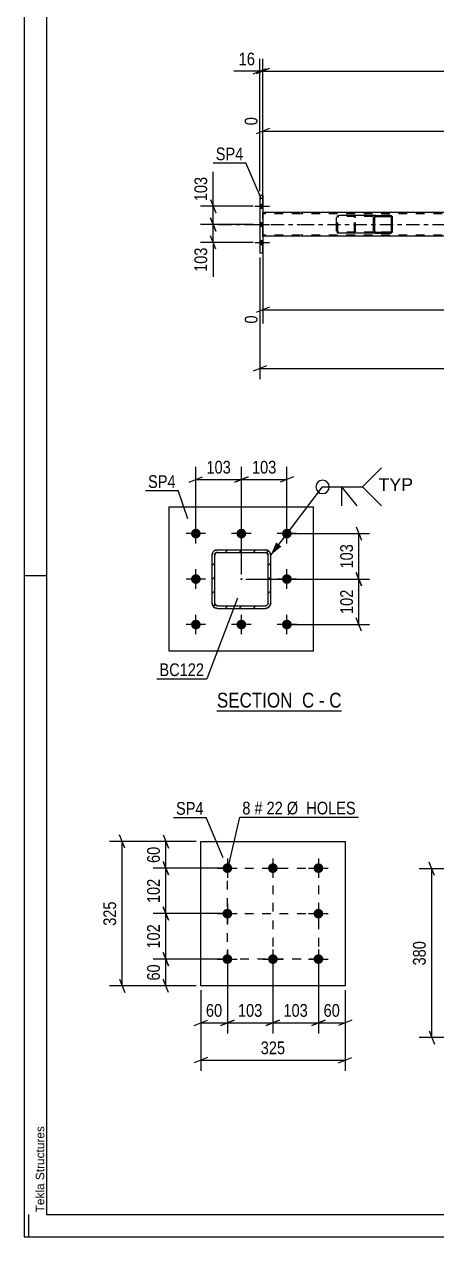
# Model space of a CAD drawing. Header units: millimetres. Extents: x 0 to 841, y 0 to 594.
# Drawn here: x 0 to 92.9, y 0 to 273.3 of the extents above; entities that cross this region are included whole.
import ezdxf

# ---------------------------------------------------------------- set-up
doc = ezdxf.new("R2010")
doc.units = ezdxf.units.MM
doc.linetypes.add('DXK_LINE_DOT2', pattern=[3.9198, 1.9599, -1.9599])
doc.linetypes.add('DXK_LINE_DOT3', pattern=[5.9187, 2.979, -0.9799, 0.9799, -0.9799])
doc.styles.add('Arial', font='ARIAL.TTF', dxfattribs={"height": 0.2})
doc.styles.add('Arial Narrow', font='ARIALN.TTF', dxfattribs={"height": 0.2})

# ---------------------------------------------------------------- blocks, each defined once
blk = doc.blocks.new('Unknown-247343161-1137')
at = {"color": 5, "linetype": 'Continuous'}
for p, q in [((0, 594), (0, 0)), ((5, 589), (5, 5)), ((5, 149), (0, 149)), ((1, 0), (1, 5)), ((5, 5), (836, 5)), ((0, 0), (841, 0))]:
    blk.add_line(p, q, dxfattribs=at)
at = {"color": 174, "linetype": 'Continuous', "style": 'Arial'}
blk.add_text('Tekla Structures', height=1.9102, rotation=90, dxfattribs=at).set_placement((4.5, 5.5))
blk = doc.blocks.new('Unknown-247343161-13 - 47814')
at = {"color": 6, "linetype": 'Continuous'}
blk.add_line((43.38, 118.53), (71.45, 118.53), dxfattribs=at)
at = {"color": 0, "linetype": 'Continuous'}
blk.add_wipeout([(61.49, 119.28), (61.49, 122.78), (43.38, 122.78), (43.38, 119.28)], dxfattribs=at)
at = {"color": 7, "linetype": 'Continuous', "style": 'Arial Narrow'}
blk.add_text('SECTION ', height=3.34, dxfattribs=at).set_placement((43.38, 119.28))
at = {"color": 0, "linetype": 'Continuous'}
blk.add_wipeout([(65.31, 119.28), (65.31, 122.78), (62.54, 122.78), (62.54, 119.28)], dxfattribs=at)
blk.add_wipeout([(67.63, 119.28), (67.63, 122.78), (66.36, 122.78), (66.36, 119.28)], dxfattribs=at)
at = {"color": 7, "linetype": 'Continuous', "style": 'Arial Narrow'}
blk.add_text('C', height=3.34, dxfattribs=at).set_placement((62.54, 119.28))
at = {"color": 0, "linetype": 'Continuous'}
blk.add_wipeout([(71.45, 119.28), (71.45, 122.78), (68.68, 122.78), (68.68, 119.28)], dxfattribs=at)
at = {"color": 7, "linetype": 'Continuous', "style": 'Arial Narrow'}
for s, p in [('-', (66.36, 119.28)), ('C', (68.68, 119.28))]:
    blk.add_text(s, height=3.34, dxfattribs=at).set_placement(p)
blk = doc.blocks.new('Part-247343161-26514 - 4010')
at = {"linetype": 'Continuous'}
h = blk.add_hatch(dxfattribs=at)
h.set_pattern_fill('', scale=0.7, style=0, pattern_type=0)
h.set_pattern_definition([(45, (82.896, 229.9036), (-1.57154, 1.57154), [])])
h.paths.add_polyline_path([(82.93, 229.72), (82.9, 229.9), (82.79, 230.06), (82.62, 230.16), (82.42, 230.2), (79.19, 230.2), (78.99, 230.16), (78.83, 230.06), (78.72, 229.9), (78.68, 229.72), (78.68, 226.68), (78.72, 226.5), (78.83, 226.34), (78.99, 226.24), (79.19, 226.2), (82.42, 226.2), (82.62, 226.24), (82.79, 226.34), (82.9, 226.5), (82.93, 226.68)])
h.paths.add_polyline_path([(82.66, 226.59), (82.6, 226.51), (82.52, 226.46), (82.42, 226.44), (79.19, 226.44), (79.09, 226.46), (79.01, 226.51), (78.95, 226.59), (78.93, 226.68), (78.93, 229.72), (78.95, 229.81), (79.01, 229.89), (79.09, 229.94), (79.19, 229.96), (82.42, 229.96), (82.52, 229.94), (82.6, 229.89), (82.66, 229.81), (82.68, 229.72), (82.68, 226.68)])
at = {"color": 2, "linetype": 'Continuous'}
for p, q in [((70.33, 229.72), (70.37, 229.9)), ((70.33, 226.68), (70.33, 229.72)), ((70.64, 230.16), (70.84, 230.2)), ((79.19, 230.2), (70.84, 230.2)), ((78.72, 229.9), (78.68, 229.72)), ((78.68, 226.68), (78.68, 229.72)), ((78.93, 229.72), (78.95, 229.81)), ((78.93, 226.68), (78.93, 229.72)), ((78.95, 229.81), (79.01, 229.89)), ((79.19, 230.2), (78.99, 230.16)), ((79.01, 229.89), (79.09, 229.94)), ((79.09, 229.94), (79.19, 229.96)), ((79.19, 230.2), (82.42, 230.2)), ((79.19, 229.96), (82.42, 229.96)), ((82.62, 230.16), (82.42, 230.2)), ((82.42, 229.96), (82.52, 229.94)), ((82.52, 229.94), (82.6, 229.89)), ((82.6, 229.89), (82.66, 229.81)), ((82.66, 229.81), (82.68, 229.72)), ((82.68, 226.68), (82.68, 229.72)), ((82.93, 229.72), (82.9, 229.9)), ((82.93, 226.68), (82.93, 229.72)), ((70.37, 226.5), (70.33, 226.68)), ((70.84, 226.2), (70.64, 226.24)), ((79.19, 226.2), (70.84, 226.2)), ((78.68, 226.68), (78.72, 226.5)), ((78.95, 226.59), (78.93, 226.68)), ((79.01, 226.51), (78.95, 226.59)), ((78.99, 226.24), (79.19, 226.2)), ((79.09, 226.46), (79.01, 226.51)), ((79.19, 226.44), (79.09, 226.46)), ((79.19, 226.44), (82.42, 226.44)), ((79.19, 226.2), (82.42, 226.2)), ((82.52, 226.46), (82.42, 226.44)), ((82.42, 226.2), (82.62, 226.24)), ((82.6, 226.51), (82.52, 226.46)), ((82.66, 226.59), (82.6, 226.51)), ((82.68, 226.68), (82.66, 226.59)), ((82.9, 226.5), (82.93, 226.68))]:
    blk.add_line(p, q, dxfattribs=at)
at = {"color": 7, "linetype": 'DXK_LINE_DOT2'}
for p, q in [((70.6, 229.81), (70.58, 229.72)), ((70.58, 226.68), (70.58, 229.72)), ((70.66, 229.89), (70.6, 229.81)), ((70.74, 229.94), (70.66, 229.89)), ((70.84, 229.96), (70.74, 229.94)), ((82.42, 229.96), (70.84, 229.96)), ((74.07, 230.2), (74.27, 230.16)), ((74.17, 229.94), (74.07, 229.96)), ((74.26, 229.89), (74.17, 229.94)), ((74.31, 229.81), (74.26, 229.89)), ((74.33, 229.72), (74.31, 229.81)), ((74.33, 226.68), (74.33, 229.72)), ((74.55, 229.9), (74.59, 229.72)), ((74.59, 226.68), (74.59, 229.72)), ((82.42, 230.2), (79.19, 230.2)), ((70.58, 226.68), (70.6, 226.59)), ((70.6, 226.59), (70.66, 226.51)), ((70.66, 226.51), (70.74, 226.46)), ((70.74, 226.46), (70.84, 226.44)), ((82.42, 226.44), (70.84, 226.44)), ((74.07, 226.44), (74.17, 226.46)), ((74.27, 226.24), (74.07, 226.2)), ((74.17, 226.46), (74.26, 226.51)), ((74.26, 226.51), (74.31, 226.59)), ((74.31, 226.59), (74.33, 226.68)), ((74.59, 226.68), (74.55, 226.5)), ((82.42, 226.2), (79.19, 226.2))]:
    blk.add_line(p, q, dxfattribs=at)
at = {"color": 2, "linetype": 'Continuous'}
for centre, start, end in [((70.82, 229.7), 110.7583, 155.68), ((79.17, 229.7), 110.7583, 155.68), ((82.44, 229.7), 24.32, 69.2417), ((70.82, 226.7), 204.32, 249.2417), ((79.17, 226.7), 204.32, 249.2417), ((82.44, 226.7), 290.7583, 335.68)]:
    blk.add_arc(centre, 0.496, start, end, dxfattribs=at)
at = {"color": 7, "linetype": 'DXK_LINE_DOT2'}
for centre, start, end in [((74.09, 229.7), 24.32, 69.2417), ((74.09, 226.7), 290.7583, 335.68)]:
    blk.add_arc(centre, 0.496, start, end, dxfattribs=at)
blk = doc.blocks.new('Part-247343161-26533 - 4010')
at = {"color": 2, "linetype": 'Continuous'}
for p, q in [((53.71, 234.7), (53.07, 234.7)), ((53.07, 234.7), (53.07, 221.7)), ((53.71, 234.7), (53.71, 221.7)), ((53.71, 221.7), (53.07, 221.7))]:
    blk.add_line(p, q, dxfattribs=at)
at = {"color": 7, "linetype": 'DXK_LINE_DOT2'}
for p, q in [((53.07, 234.7), (53.07, 221.7)), ((53.71, 221.7), (53.71, 230.7))]:
    blk.add_line(p, q, dxfattribs=at)
blk = doc.blocks.new('Bolt-247343161-26639 - 4010')
at = {"linetype": 'Continuous'}
for points in [[(53.71, 231.86), (53.71, 232.74), (53.07, 232.74), (53.07, 231.86)], [(53.71, 231.86), (53.71, 232.74), (53.07, 232.74), (53.07, 231.86)], [(53.71, 231.86), (53.71, 232.74), (53.07, 232.74), (53.07, 231.86)], [(53.71, 227.76), (53.71, 228.64), (53.07, 228.64), (53.07, 227.76)], [(53.71, 227.76), (53.71, 228.64), (53.07, 228.64), (53.07, 227.76)], [(53.71, 223.66), (53.71, 224.54), (53.07, 224.54), (53.07, 223.66)], [(53.71, 223.66), (53.71, 224.54), (53.07, 224.54), (53.07, 223.66)], [(53.71, 223.66), (53.71, 224.54), (53.07, 224.54), (53.07, 223.66)]]:
    blk.add_hatch(color=1, dxfattribs=at).paths.add_polyline_path(points)
at = {"color": 1, "linetype": 'Continuous'}
for p, q in [((53.07, 232.74), (53.71, 232.74)), ((53.07, 232.74), (53.71, 232.74)), ((53.07, 232.74), (53.71, 232.74)), ((51.91, 232.3), (55.23, 232.3)), ((51.91, 232.3), (55.23, 232.3)), ((51.91, 232.3), (55.23, 232.3)), ((53.07, 231.86), (53.71, 231.86)), ((53.07, 231.86), (53.71, 231.86)), ((53.07, 231.86), (53.71, 231.86)), ((51.91, 228.2), (55.23, 228.2)), ((51.91, 228.2), (55.23, 228.2)), ((53.07, 228.64), (53.71, 228.64)), ((53.07, 228.64), (53.71, 228.64)), ((53.07, 227.76), (53.71, 227.76)), ((53.07, 227.76), (53.71, 227.76)), ((53.07, 224.54), (53.71, 224.54)), ((53.07, 224.54), (53.71, 224.54)), ((53.07, 224.54), (53.71, 224.54)), ((51.91, 224.1), (55.23, 224.1)), ((51.91, 224.1), (55.23, 224.1)), ((51.91, 224.1), (55.23, 224.1)), ((53.07, 223.66), (53.71, 223.66)), ((53.07, 223.66), (53.71, 223.66)), ((53.07, 223.66), (53.71, 223.66))]:
    blk.add_line(p, q, dxfattribs=at)
blk = doc.blocks.new('Part-247343161-26634 - 4010')
at = {"color": 2, "linetype": 'Continuous'}
for p, q in [((62.23, 230.84), (53.71, 230.84)), ((153.57, 230.84), (62.33, 230.84)), ((62.23, 225.56), (53.71, 225.56)), ((579.25, 225.56), (62.33, 225.56))]:
    blk.add_line(p, q, dxfattribs=at)
at = {"color": 7, "linetype": 'DXK_LINE_DOT2'}
for p, q in [((53.71, 225.56), (53.71, 230.84)), ((62.23, 230.6), (53.71, 230.6)), ((721.25, 230.6), (62.33, 230.6)), ((62.23, 225.8), (53.71, 225.8)), ((721.25, 225.8), (62.33, 225.8))]:
    blk.add_line(p, q, dxfattribs=at)
at = {"color": 7, "linetype": 'DXK_LINE_DOT3'}
for p, q in [((43.71, 228.2), (62.23, 228.2)), ((62.33, 228.2), (721.25, 228.2))]:
    blk.add_line(p, q, dxfattribs=at)
blk = doc.blocks.new('Bolt-247343161-47940 - 47814')
at = {"linetype": 'Continuous'}
for points in [[(38.64, 157.4, -1), (38.64, 159.6, -1)], [(48.89, 157.4, -1), (48.89, 159.6, -1)], [(59.14, 157.4, -1), (59.14, 159.6, -1)], [(38.64, 147.15, -1), (38.64, 149.35, -1)], [(59.14, 147.15, -1), (59.14, 149.35, -1)], [(38.64, 136.9, -1), (38.64, 139.1, -1)], [(48.89, 136.9, -1), (48.89, 139.1, -1)], [(59.14, 136.9, -1), (59.14, 139.1, -1)]]:
    blk.add_hatch(color=1, dxfattribs=at).paths.add_polyline_path(points)
at = {"color": 1, "linetype": 'Continuous'}
for p, q in [((38.64, 156.3), (38.64, 160.7)), ((48.89, 156.3), (48.89, 160.7)), ((59.14, 156.3), (59.14, 160.7)), ((40.84, 158.5), (36.44, 158.5)), ((51.09, 158.5), (46.69, 158.5)), ((61.34, 158.5), (56.94, 158.5)), ((38.64, 146.05), (38.64, 150.45)), ((59.14, 146.05), (59.14, 150.45)), ((40.84, 148.25), (36.44, 148.25)), ((61.34, 148.25), (56.94, 148.25)), ((38.64, 135.8), (38.64, 140.2)), ((48.89, 135.8), (48.89, 140.2)), ((59.14, 135.8), (59.14, 140.2)), ((40.84, 138), (36.44, 138)), ((51.09, 138), (46.69, 138)), ((61.34, 138), (56.94, 138))]:
    blk.add_line(p, q, dxfattribs=at)
blk = doc.blocks.new('Part-247343161-47834 - 47814')
at = {"color": 2, "linetype": 'Continuous'}
for p, q in [((32.64, 132), (32.64, 164.5)), ((32.64, 164.5), (65.14, 164.5)), ((65.14, 132), (65.14, 164.5)), ((65.14, 132), (32.64, 132))]:
    blk.add_line(p, q, dxfattribs=at)
blk = doc.blocks.new('Part-247343161-47935 - 47814')
at = {"linetype": 'Continuous'}
h = blk.add_hatch(dxfattribs=at)
h.set_pattern_fill('', scale=0.7, style=0, pattern_type=0)
h.set_pattern_definition([(45, (54.7529, 141.7426), (-1.57154, 1.57154), [])])
h.paths.add_polyline_path([(54.29, 141.65), (54.75, 141.74), (55.14, 142), (55.4, 142.39), (55.49, 142.85), (55.49, 153.65), (55.4, 154.11), (55.14, 154.5), (54.75, 154.76), (54.29, 154.85), (43.49, 154.85), (43.03, 154.76), (42.65, 154.5), (42.38, 154.11), (42.29, 153.65), (42.29, 142.85), (42.38, 142.39), (42.65, 142), (43.03, 141.74), (43.49, 141.65)])
h.paths.add_polyline_path([(43.49, 142.25), (43.26, 142.3), (43.07, 142.43), (42.94, 142.62), (42.89, 142.85), (42.89, 153.65), (42.94, 153.88), (43.07, 154.08), (43.26, 154.21), (43.49, 154.25), (54.29, 154.25), (54.52, 154.21), (54.72, 154.08), (54.85, 153.88), (54.89, 153.65), (54.89, 142.85), (54.85, 142.62), (54.72, 142.43), (54.52, 142.3), (54.29, 142.25)])
blk.add_hatch(color=30, dxfattribs=at).paths.add_polyline_path([(48.89, 148.15, -1), (48.89, 148.35, -1)])
at = {"color": 7, "linetype": 'DXK_LINE_DOT2'}
for p, q in [((42.29, 153.65), (42.38, 154.11)), ((42.29, 142.85), (42.29, 153.65)), ((42.94, 153.88), (42.89, 153.65)), ((42.89, 142.85), (42.89, 153.65)), ((43.07, 154.08), (42.94, 153.88)), ((43.03, 154.76), (43.49, 154.85)), ((43.26, 154.21), (43.07, 154.08)), ((43.49, 154.25), (43.26, 154.21)), ((43.49, 154.85), (54.29, 154.85)), ((43.49, 154.25), (54.29, 154.25)), ((54.29, 154.85), (54.75, 154.76)), ((54.52, 154.21), (54.29, 154.25)), ((54.72, 154.08), (54.52, 154.21)), ((54.85, 153.88), (54.72, 154.08)), ((54.89, 153.65), (54.85, 153.88)), ((54.89, 142.85), (54.89, 153.65)), ((55.4, 154.11), (55.49, 153.65)), ((55.49, 142.85), (55.49, 153.65)), ((42.38, 142.39), (42.29, 142.85)), ((42.89, 142.85), (42.94, 142.62)), ((42.94, 142.62), (43.07, 142.43)), ((43.07, 142.43), (43.26, 142.3)), ((43.26, 142.3), (43.49, 142.25)), ((43.49, 142.25), (54.29, 142.25)), ((54.29, 142.25), (54.52, 142.3)), ((54.52, 142.3), (54.72, 142.43)), ((54.72, 142.43), (54.85, 142.62)), ((54.85, 142.62), (54.89, 142.85)), ((55.49, 142.85), (55.4, 142.39)), ((43.49, 141.65), (43.03, 141.74)), ((43.49, 141.65), (54.29, 141.65)), ((54.75, 141.74), (54.29, 141.65))]:
    blk.add_line(p, q, dxfattribs=at)
at = {"color": 2, "linetype": 'Continuous'}
for p, q in [((42.38, 154.11), (42.29, 153.65)), ((42.29, 142.85), (42.29, 153.65)), ((42.89, 153.65), (42.94, 153.88)), ((42.89, 142.85), (42.89, 153.65)), ((42.94, 153.88), (43.07, 154.08)), ((43.49, 154.85), (43.03, 154.76)), ((43.07, 154.08), (43.26, 154.21)), ((43.26, 154.21), (43.49, 154.25)), ((43.49, 154.85), (54.29, 154.85)), ((43.49, 154.25), (54.29, 154.25)), ((54.75, 154.76), (54.29, 154.85)), ((54.29, 154.25), (54.52, 154.21)), ((54.52, 154.21), (54.72, 154.08)), ((54.72, 154.08), (54.85, 153.88)), ((54.85, 153.88), (54.89, 153.65)), ((54.89, 142.85), (54.89, 153.65)), ((55.49, 153.65), (55.4, 154.11)), ((55.49, 142.85), (55.49, 153.65)), ((42.29, 142.85), (42.38, 142.39)), ((42.94, 142.62), (42.89, 142.85)), ((43.07, 142.43), (42.94, 142.62)), ((43.26, 142.3), (43.07, 142.43)), ((43.49, 142.25), (43.26, 142.3)), ((43.49, 142.25), (54.29, 142.25)), ((54.52, 142.3), (54.29, 142.25)), ((54.72, 142.43), (54.52, 142.3)), ((54.85, 142.62), (54.72, 142.43)), ((54.89, 142.85), (54.85, 142.62)), ((55.4, 142.39), (55.49, 142.85)), ((43.03, 141.74), (43.49, 141.65)), ((43.49, 141.65), (54.29, 141.65)), ((54.29, 141.65), (54.75, 141.74))]:
    blk.add_line(p, q, dxfattribs=at)
at = {"color": 7, "linetype": 'DXK_LINE_DOT3'}
blk.add_line((48.89, 148.25), (48.89, 148.25), dxfattribs=at)
at = {"color": 30, "linetype": 'DXK_LINE_DOT3'}
blk.add_line((48.89, 148.25), (48.89, 148.25), dxfattribs=at)
at = {"color": 30, "linetype": 'Continuous'}
blk.add_circle((48.89, 148.25), 0.1, dxfattribs=at)
at = {"color": 7, "linetype": 'DXK_LINE_DOT2'}
for centre, start, end in [((43.49, 153.65), 112.5, 157.5), ((54.29, 153.65), 22.5, 67.5), ((43.49, 142.85), 202.5, 247.5), ((54.29, 142.85), 292.5, 337.5)]:
    blk.add_arc(centre, 1.2, start, end, dxfattribs=at)
at = {"color": 2, "linetype": 'Continuous'}
for centre, start, end in [((43.49, 153.65), 112.5, 157.5), ((54.29, 153.65), 22.5, 67.5), ((43.49, 142.85), 202.5, 247.5), ((54.29, 142.85), 292.5, 337.5)]:
    blk.add_arc(centre, 1.2, start, end, dxfattribs=at)
blk = doc.blocks.new('Part-247343161-45599 - 45598')
at = {"color": 2, "linetype": 'Continuous'}
for p, q in [((39.74, 56.58), (39.74, 89.08)), ((39.74, 89.08), (72.24, 89.08)), ((72.24, 89.08), (72.24, 56.58)), ((72.24, 56.58), (39.74, 56.58))]:
    blk.add_line(p, q, dxfattribs=at)
blk = doc.blocks.new('Bolt-247343161-45600 - 45598')
at = {"linetype": 'Continuous'}
for points in [[(45.74, 84.18, -1), (45.74, 81.98, -1)], [(55.99, 84.18, -1), (55.99, 81.98, -1)], [(66.24, 84.18, -1), (66.24, 81.98, -1)], [(45.74, 73.93, -1), (45.74, 71.73, -1)], [(66.24, 73.93, -1), (66.24, 71.73, -1)], [(45.74, 63.68, -1), (45.74, 61.48, -1)], [(55.99, 63.68, -1), (55.99, 61.48, -1)], [(66.24, 63.68, -1), (66.24, 61.48, -1)]]:
    blk.add_hatch(color=1, dxfattribs=at).paths.add_polyline_path(points)
at = {"color": 1, "linetype": 'Continuous'}
for p, q in [((45.74, 85.28), (45.74, 80.88)), ((55.99, 85.28), (55.99, 80.88)), ((66.24, 85.28), (66.24, 80.88)), ((43.54, 83.08), (47.94, 83.08)), ((53.79, 83.08), (58.19, 83.08)), ((64.04, 83.08), (68.44, 83.08)), ((45.74, 75.03), (45.74, 70.63)), ((66.24, 75.03), (66.24, 70.63)), ((43.54, 72.83), (47.94, 72.83)), ((64.04, 72.83), (68.44, 72.83)), ((45.74, 64.78), (45.74, 60.38)), ((55.99, 64.78), (55.99, 60.38)), ((66.24, 64.78), (66.24, 60.38)), ((43.54, 62.58), (47.94, 62.58)), ((53.79, 62.58), (58.19, 62.58)), ((64.04, 62.58), (68.44, 62.58))]:
    blk.add_line(p, q, dxfattribs=at)
blk = doc.blocks.new('Rectangle-247343161-50087 - 45598')
at = {"color": 1, "linetype": 'DXK_LINE_DOT2'}
blk.add_lwpolyline([(45.74, 83.08), (66.24, 83.08), (66.24, 62.58), (45.74, 62.58), (45.74, 83.08)], close=True, dxfattribs=at)
blk = doc.blocks.new('Line-247343161-50126 - 45598')
at = {"color": 1, "linetype": 'DXK_LINE_DOT2'}
blk.add_line((45.74, 72.83), (66.24, 72.83), dxfattribs=at)
blk = doc.blocks.new('Line-247343161-50133 - 45598')
at = {"color": 1, "linetype": 'DXK_LINE_DOT2'}
blk.add_line((55.99, 83.08), (55.99, 62.58), dxfattribs=at)
blk = doc.blocks.new('StraightDimension-247343161-46944 - 4010')
at = {"color": 7, "linetype": 'Continuous'}
for p, q in [((41.93, 233.8), (43.13, 230.8)), ((51.53, 232.3), (39.68, 232.3)), ((43.13, 226.7), (41.93, 229.7)), ((42.53, 228.2), (42.53, 232.3)), ((51.53, 228.2), (39.68, 228.2))]:
    blk.add_line(p, q, dxfattribs=at)
at = {"color": 0}
blk.add_wipeout([(41.78, 239.51), (37.58, 239.51), (37.58, 232.82), (41.78, 232.82)], dxfattribs=at)
at = {"color": 7, "linetype": 'Continuous'}
blk.add_line((42.53, 232.3), (42.53, 240.03), dxfattribs=at)
blk.add_line((42.53, 232.3), (42.53, 240.03), dxfattribs=at)
at = {"color": 3, "style": 'Arial Narrow'}
blk.add_text('103', height=2.863, rotation=90.0002, dxfattribs=at).set_placement((41.18, 233.42))
blk = doc.blocks.new('StraightDimension-247343161-46945 - 4010')
at = {"color": 7, "linetype": 'Continuous'}
for p, q in [((41.93, 229.7), (43.13, 226.7)), ((51.53, 228.2), (39.68, 228.2)), ((42.53, 224.1), (42.53, 228.2)), ((43.13, 222.6), (41.93, 225.6)), ((51.53, 224.1), (39.68, 224.1))]:
    blk.add_line(p, q, dxfattribs=at)
at = {"color": 0}
blk.add_wipeout([(41.78, 223.57), (37.58, 223.57), (37.58, 216.89), (41.78, 216.89)], dxfattribs=at)
at = {"color": 7, "linetype": 'Continuous'}
blk.add_line((42.53, 224.1), (42.53, 216.37), dxfattribs=at)
blk.add_line((42.53, 224.1), (42.53, 216.37), dxfattribs=at)
at = {"color": 3, "style": 'Arial Narrow'}
blk.add_text('103', height=2.863, rotation=90.0002, dxfattribs=at).set_placement((41.18, 217.49))
blk = doc.blocks.new('StraightDimension-247343161-47046 - 4010')
at = {"color": 7, "linetype": 'Continuous'}
for p, q in [((154.37, 240.24), (154.37, 257.85)), ((53.71, 231.84), (53.71, 252.37)), ((55.21, 249.84), (52.21, 248.64)), ((53.71, 249.24), (154.37, 249.24)), ((152.87, 248.64), (155.87, 249.84))]:
    blk.add_line(p, q, dxfattribs=at)
at = {"color": 0, "linetype": 'Continuous'}
for points in [[(153.77, 258.45), (149.57, 258.45), (149.57, 249.94), (153.77, 249.94)], [(53.11, 252.97), (48.91, 252.97), (48.91, 249.94), (53.11, 249.94)]]:
    blk.add_wipeout(points, dxfattribs=at)
at = {"color": 0}
blk.add_wipeout([(108.3, 249.99), (108.3, 254.19), (99.78, 254.19), (99.78, 249.99)], dxfattribs=at)
at = {"color": 3, "linetype": 'Continuous', "style": 'Arial Narrow'}
for s, height, p in [('3786', 2.863, (153.17, 250.54)), ('0', 2.86, (52.51, 250.54))]:
    blk.add_text(s, height=height, rotation=90.0002, dxfattribs=at).set_placement(p)
at = {"color": 3, "style": 'Arial Narrow'}
blk.add_text('3786', height=2.863, dxfattribs=at).set_placement((100.38, 250.59))
blk = doc.blocks.new('StraightDimension-247343161-47069 - 4010')
at = {"color": 7, "linetype": 'Continuous'}
for p, q in [((53.71, 224.56), (53.71, 205.84)), ((154.37, 216.16), (154.37, 200.36)), ((55.21, 209.57), (52.21, 208.37)), ((53.71, 208.97), (154.37, 208.97)), ((152.87, 208.37), (155.87, 209.57))]:
    blk.add_line(p, q, dxfattribs=at)
at = {"color": 0}
blk.add_wipeout([(108.3, 209.72), (108.3, 213.92), (99.78, 213.92), (99.78, 209.72)], dxfattribs=at)
at = {"color": 0, "linetype": 'Continuous'}
for points in [[(53.11, 208.27), (48.91, 208.27), (48.91, 205.24), (53.11, 205.24)], [(153.77, 208.27), (149.57, 208.27), (149.57, 199.76), (153.77, 199.76)]]:
    blk.add_wipeout(points, dxfattribs=at)
at = {"color": 3, "style": 'Arial Narrow'}
blk.add_text('3786', height=2.863, dxfattribs=at).set_placement((100.38, 210.32))
at = {"color": 3, "linetype": 'Continuous', "style": 'Arial Narrow'}
for s, height, p in [('0', 2.86, (52.51, 205.84)), ('3786', 2.863, (153.17, 200.36))]:
    blk.add_text(s, height=height, rotation=90.0002, dxfattribs=at).set_placement(p)
blk = doc.blocks.new('StraightDimension-247343161-47090 - 4010')
at = {"color": 7, "linetype": 'Continuous'}
for p, q in [((53.71, 235.7), (53.71, 265.55)), ((55.21, 263.3), (52.21, 262.1)), ((53.71, 262.7), (729.87, 262.7))]:
    blk.add_line(p, q, dxfattribs=at)
blk = doc.blocks.new('StraightDimension-247343161-47091 - 4010')
at = {"color": 7, "linetype": 'Continuous'}
for p, q in [((53.07, 235.7), (53.07, 265.55)), ((53.71, 235.7), (53.71, 265.55)), ((51.57, 262.1), (54.57, 263.3)), ((55.21, 263.3), (52.21, 262.1)), ((53.07, 262.7), (53.71, 262.7))]:
    blk.add_line(p, q, dxfattribs=at)
at = {"color": 0}
blk.add_wipeout([(52.54, 263.45), (52.54, 267.65), (47.69, 267.65), (47.69, 263.45)], dxfattribs=at)
at = {"color": 7, "linetype": 'Continuous'}
blk.add_line((53.07, 262.7), (47.16, 262.7), dxfattribs=at)
blk.add_line((53.07, 262.7), (47.16, 262.7), dxfattribs=at)
at = {"color": 3, "style": 'Arial Narrow'}
blk.add_text('16', height=2.863, dxfattribs=at).set_placement((48.29, 264.05))
blk = doc.blocks.new('StraightDimension-247343161-47120 - 4010')
at = {"color": 7, "linetype": 'Continuous'}
for p, q in [((53.07, 220.7), (53.07, 193.3)), ((54.57, 196.3), (51.57, 195.1)), ((53.07, 195.7), (730.51, 195.7))]:
    blk.add_line(p, q, dxfattribs=at)
blk = doc.blocks.new('StraightDimension-247343161-49233 - 47814')
at = {"color": 7, "linetype": 'Continuous'}
for p, q in [((48.89, 149.25), (48.89, 173.53)), ((59.14, 159.5), (59.14, 173.53)), ((47.39, 170.08), (50.39, 171.28)), ((48.89, 170.68), (59.14, 170.68)), ((60.64, 171.28), (57.64, 170.08))]:
    blk.add_line(p, q, dxfattribs=at)
at = {"color": 0}
blk.add_wipeout([(57.36, 171.43), (57.36, 175.63), (50.68, 175.63), (50.68, 171.43)], dxfattribs=at)
at = {"color": 3, "style": 'Arial Narrow'}
blk.add_text('103', height=2.863, dxfattribs=at).set_placement((51.28, 172.03))
blk = doc.blocks.new('StraightDimension-247343161-49185 - 47814')
at = {"color": 7, "linetype": 'Continuous'}
for p, q in [((74.77, 160), (75.97, 157)), ((60.14, 158.5), (77.77, 158.5)), ((75.37, 148.25), (75.37, 158.5)), ((49.89, 148.25), (77.77, 148.25)), ((75.97, 146.75), (74.77, 149.75))]:
    blk.add_line(p, q, dxfattribs=at)
at = {"color": 0}
blk.add_wipeout([(74.62, 156.72), (70.42, 156.72), (70.42, 150.03), (74.62, 150.03)], dxfattribs=at)
at = {"color": 3, "style": 'Arial Narrow'}
blk.add_text('103', height=2.863, rotation=90.0002, dxfattribs=at).set_placement((74.02, 150.63))
blk = doc.blocks.new('StraightDimension-247343161-49186 - 47814')
at = {"color": 7, "linetype": 'Continuous'}
for p, q in [((49.89, 148.25), (77.77, 148.25)), ((74.77, 149.75), (75.97, 146.75)), ((75.37, 138), (75.37, 148.25)), ((75.97, 136.5), (74.77, 139.5)), ((60.14, 138), (77.77, 138))]:
    blk.add_line(p, q, dxfattribs=at)
at = {"color": 0}
blk.add_wipeout([(74.62, 146.47), (70.42, 146.47), (70.42, 139.78), (74.62, 139.78)], dxfattribs=at)
at = {"color": 3, "style": 'Arial Narrow'}
blk.add_text('102', height=2.863, rotation=90.0002, dxfattribs=at).set_placement((74.02, 140.38))
blk = doc.blocks.new('StraightDimension-247343161-49234 - 47814')
at = {"color": 7, "linetype": 'Continuous'}
for p, q in [((38.64, 159.5), (38.64, 173.53)), ((48.89, 149.25), (48.89, 173.53)), ((37.14, 170.08), (40.14, 171.28)), ((38.64, 170.68), (48.89, 170.68)), ((50.39, 171.28), (47.39, 170.08))]:
    blk.add_line(p, q, dxfattribs=at)
at = {"color": 0}
blk.add_wipeout([(47.11, 171.43), (47.11, 175.63), (40.43, 175.63), (40.43, 171.43)], dxfattribs=at)
at = {"color": 3, "style": 'Arial Narrow'}
blk.add_text('103', height=2.863, dxfattribs=at).set_placement((41.03, 172.03))
blk = doc.blocks.new('StraightDimension-247343161-45921 - 45654')
at = {"color": 7, "linetype": 'Continuous'}
for p, q in [((106.63, 82.9), (88.9, 82.9)), ((92.35, 81.4), (91.15, 84.4)), ((91.75, 44.9), (91.75, 82.9)), ((106.63, 44.9), (88.9, 44.9)), ((91.15, 46.4), (92.35, 43.4))]:
    blk.add_line(p, q, dxfattribs=at)
at = {"color": 0}
blk.add_wipeout([(91, 67.24), (86.8, 67.24), (86.8, 60.55), (91, 60.55)], dxfattribs=at)
at = {"color": 3, "style": 'Arial Narrow'}
blk.add_text('380', height=2.863, rotation=90.0002, dxfattribs=at).set_placement((90.4, 61.15))
blk = doc.blocks.new('StraightDimension-247343161-45822 - 45598')
at = {"color": 7, "linetype": 'Continuous'}
for p, q in [((44.74, 83.08), (29.03, 83.08)), ((31.28, 84.58), (32.48, 81.58)), ((31.88, 72.83), (31.88, 83.08)), ((32.48, 71.33), (31.28, 74.33)), ((44.74, 72.83), (29.03, 72.83))]:
    blk.add_line(p, q, dxfattribs=at)
at = {"color": 0}
blk.add_wipeout([(31.13, 81.3), (26.93, 81.3), (26.93, 74.61), (31.13, 74.61)], dxfattribs=at)
at = {"color": 3, "style": 'Arial Narrow'}
blk.add_text('102', height=2.863, rotation=90.0002, dxfattribs=at).set_placement((30.53, 75.21))
blk = doc.blocks.new('StraightDimension-247343161-45821 - 45598')
at = {"color": 7, "linetype": 'Continuous'}
for p, q in [((31.28, 90.58), (32.48, 87.58)), ((38.74, 89.08), (29.03, 89.08)), ((31.88, 83.08), (31.88, 89.08)), ((44.74, 83.08), (29.03, 83.08)), ((32.48, 81.58), (31.28, 84.58))]:
    blk.add_line(p, q, dxfattribs=at)
at = {"color": 0}
blk.add_wipeout([(31.13, 88.51), (26.93, 88.51), (26.93, 83.65), (31.13, 83.65)], dxfattribs=at)
at = {"color": 3, "style": 'Arial Narrow'}
blk.add_text('60', height=2.863, rotation=90.0002, dxfattribs=at).set_placement((30.53, 84.25))
blk = doc.blocks.new('StraightDimension-247343161-45823 - 45598')
at = {"color": 7, "linetype": 'Continuous'}
for p, q in [((31.28, 74.33), (32.48, 71.33)), ((44.74, 72.83), (29.03, 72.83)), ((31.88, 62.58), (31.88, 72.83)), ((32.48, 61.08), (31.28, 64.08)), ((44.74, 62.58), (29.03, 62.58))]:
    blk.add_line(p, q, dxfattribs=at)
at = {"color": 0}
blk.add_wipeout([(31.13, 71.05), (26.93, 71.05), (26.93, 64.36), (31.13, 64.36)], dxfattribs=at)
at = {"color": 3, "style": 'Arial Narrow'}
blk.add_text('102', height=2.863, rotation=90.0002, dxfattribs=at).set_placement((30.53, 64.96))
blk = doc.blocks.new('StraightDimension-247343161-45824 - 45598')
at = {"color": 7, "linetype": 'Continuous'}
for p, q in [((31.28, 64.08), (32.48, 61.08)), ((44.74, 62.58), (29.03, 62.58)), ((31.88, 56.58), (31.88, 62.58)), ((32.48, 55.08), (31.28, 58.08)), ((38.74, 56.58), (29.03, 56.58))]:
    blk.add_line(p, q, dxfattribs=at)
at = {"color": 0}
blk.add_wipeout([(31.13, 62.01), (26.93, 62.01), (26.93, 57.15), (31.13, 57.15)], dxfattribs=at)
at = {"color": 3, "style": 'Arial Narrow'}
blk.add_text('60', height=2.863, rotation=90.0002, dxfattribs=at).set_placement((30.53, 57.75))
blk = doc.blocks.new('StraightDimension-247343161-45837 - 45598')
at = {"color": 7, "linetype": 'Continuous'}
for p, q in [((22.62, 87.58), (21.42, 90.58)), ((38.74, 89.08), (19.17, 89.08)), ((22.02, 56.58), (22.02, 89.08)), ((21.42, 58.08), (22.62, 55.08)), ((38.74, 56.58), (19.17, 56.58))]:
    blk.add_line(p, q, dxfattribs=at)
at = {"color": 0}
blk.add_wipeout([(21.27, 76.17), (17.07, 76.17), (17.07, 69.49), (21.27, 69.49)], dxfattribs=at)
at = {"color": 3, "style": 'Arial Narrow'}
blk.add_text('325', height=2.863, rotation=90.0002, dxfattribs=at).set_placement((20.67, 70.09))
blk = doc.blocks.new('StraightDimension-247343161-45841 - 45598')
at = {"color": 7, "linetype": 'Continuous'}
for p, q in [((66.24, 61.58), (66.24, 45.84)), ((72.24, 55.58), (72.24, 45.84)), ((64.74, 47.64), (67.74, 48.84)), ((66.24, 48.24), (72.24, 48.24)), ((73.74, 48.84), (70.74, 47.64))]:
    blk.add_line(p, q, dxfattribs=at)
at = {"color": 0}
blk.add_wipeout([(71.67, 48.99), (71.67, 53.19), (66.81, 53.19), (66.81, 48.99)], dxfattribs=at)
at = {"color": 3, "style": 'Arial Narrow'}
blk.add_text('60', height=2.863, dxfattribs=at).set_placement((67.41, 49.59))
blk = doc.blocks.new('StraightDimension-247343161-45842 - 45598')
at = {"color": 7, "linetype": 'Continuous'}
for p, q in [((55.99, 61.58), (55.99, 45.84)), ((66.24, 61.58), (66.24, 45.84)), ((54.49, 47.64), (57.49, 48.84)), ((55.99, 48.24), (66.24, 48.24)), ((67.74, 48.84), (64.74, 47.64))]:
    blk.add_line(p, q, dxfattribs=at)
at = {"color": 0}
blk.add_wipeout([(64.45, 48.99), (64.45, 53.19), (57.77, 53.19), (57.77, 48.99)], dxfattribs=at)
at = {"color": 3, "style": 'Arial Narrow'}
blk.add_text('103', height=2.863, dxfattribs=at).set_placement((58.37, 49.59))
blk = doc.blocks.new('StraightDimension-247343161-45843 - 45598')
at = {"color": 7, "linetype": 'Continuous'}
for p, q in [((45.74, 61.58), (45.74, 45.84)), ((55.99, 61.58), (55.99, 45.84)), ((44.24, 47.64), (47.24, 48.84)), ((45.74, 48.24), (55.99, 48.24)), ((57.49, 48.84), (54.49, 47.64))]:
    blk.add_line(p, q, dxfattribs=at)
at = {"color": 0}
blk.add_wipeout([(54.2, 48.99), (54.2, 53.19), (47.52, 53.19), (47.52, 48.99)], dxfattribs=at)
at = {"color": 3, "style": 'Arial Narrow'}
blk.add_text('103', height=2.863, dxfattribs=at).set_placement((48.12, 49.59))
blk = doc.blocks.new('StraightDimension-247343161-45844 - 45598')
at = {"color": 7, "linetype": 'Continuous'}
for p, q in [((45.74, 61.58), (45.74, 45.84)), ((39.74, 55.58), (39.74, 45.84)), ((38.24, 47.64), (41.24, 48.84)), ((39.74, 48.24), (45.74, 48.24)), ((47.24, 48.84), (44.24, 47.64))]:
    blk.add_line(p, q, dxfattribs=at)
at = {"color": 0}
blk.add_wipeout([(45.17, 48.99), (45.17, 53.19), (40.31, 53.19), (40.31, 48.99)], dxfattribs=at)
at = {"color": 3, "style": 'Arial Narrow'}
blk.add_text('60', height=2.863, dxfattribs=at).set_placement((40.91, 49.59))
blk = doc.blocks.new('StraightDimension-247343161-45857 - 45598')
at = {"color": 7, "linetype": 'Continuous'}
for p, q in [((39.74, 55.58), (39.74, 37.4)), ((72.24, 55.58), (72.24, 37.4)), ((41.24, 40.4), (38.24, 39.2)), ((39.74, 39.8), (72.24, 39.8)), ((70.74, 39.2), (73.74, 40.4))]:
    blk.add_line(p, q, dxfattribs=at)
at = {"color": 0}
blk.add_wipeout([(59.33, 40.55), (59.33, 44.75), (52.65, 44.75), (52.65, 40.55)], dxfattribs=at)
at = {"color": 3, "style": 'Arial Narrow'}
blk.add_text('325', height=2.863, dxfattribs=at).set_placement((53.25, 41.15))
blk = doc.blocks.new('Mark-247343161-47133 - 4010')
at = {"color": 0}
blk.add_wipeout([(49.33, 242.66), (49.33, 245.66), (43.12, 245.66), (43.12, 242.66)], dxfattribs=at)
blk.add_wipeout([(49.33, 242.66), (49.33, 245.66), (43.12, 245.66), (43.12, 242.66)], dxfattribs=at)
at = {"color": 30, "linetype": 'Continuous'}
for p in [(42.52, 242.06), (53.42, 233.88)]:
    blk.add_line(p, (49.93, 242.06), dxfattribs=at)
at = {"color": 3, "style": 'Arial Narrow'}
blk.add_text('SP4', height=2.863, dxfattribs=at).set_placement((43.12, 242.66))
blk = doc.blocks.new('Mark-247343161-49418 - 47814')
at = {"color": 0}
blk.add_wipeout([(34.08, 168.79), (34.08, 171.79), (27.87, 171.79), (27.87, 168.79)], dxfattribs=at)
blk.add_wipeout([(34.08, 168.79), (34.08, 171.79), (27.87, 171.79), (27.87, 168.79)], dxfattribs=at)
at = {"color": 30, "linetype": 'Continuous'}
for p in [(27.27, 168.19), (36.82, 161.79)]:
    blk.add_line(p, (34.68, 168.19), dxfattribs=at)
at = {"color": 3, "style": 'Arial Narrow'}
blk.add_text('SP4', height=2.863, dxfattribs=at).set_placement((27.87, 168.79))
blk = doc.blocks.new('Mark-247343161-49421 - 47814')
at = {"color": 0}
blk.add_wipeout([(40.49, 126.38), (40.49, 129.38), (30.44, 129.38), (30.44, 126.38)], dxfattribs=at)
blk.add_wipeout([(40.49, 126.38), (40.49, 129.38), (30.44, 129.38), (30.44, 126.38)], dxfattribs=at)
at = {"color": 30, "linetype": 'Continuous'}
for p in [(47.99, 143.93), (29.84, 125.78)]:
    blk.add_line(p, (41.09, 125.78), dxfattribs=at)
at = {"color": 3, "style": 'Arial Narrow'}
blk.add_text('BC122', height=2.863, dxfattribs=at).set_placement((30.44, 126.38))
blk = doc.blocks.new('WeldMark-247343161-49434 - 47814')
at = {"linetype": 'Continuous'}
blk.add_hatch(color=30, dxfattribs=at).paths.add_polyline_path([(57.91, 155.58), (55.49, 153.65), (56.71, 156.49)])
at = {"color": 30, "linetype": 'Continuous'}
for p, q in [((55.49, 153.65), (67.18, 169.02)), ((67.18, 169.02), (76.18, 169.02))]:
    blk.add_line(p, q, dxfattribs=at)
at = {"color": 3, "linetype": 'Continuous'}
for q in [(74.9, 164.73), (71.47, 164.73)]:
    blk.add_line((71.47, 169.02), q, dxfattribs=at)
for start, end in [(90, 270), (270, 90)]:
    blk.add_arc((67.18, 169.02), 1.5, start, end, dxfattribs=at)
at = {"color": 0, "linetype": 'Continuous'}
blk.add_wipeout([(87.56, 168.12), (87.56, 171.12), (79.78, 171.12), (79.78, 168.12)], dxfattribs=at)
blk.add_wipeout([(87.56, 168.12), (87.56, 171.12), (79.78, 171.12), (79.78, 168.12)], dxfattribs=at)
at = {"color": 3, "linetype": 'Continuous'}
for q in [(80.47, 173.3), (80.47, 164.73)]:
    blk.add_line((76.18, 169.02), q, dxfattribs=at)
at = {"color": 3, "linetype": 'Continuous', "style": 'Arial'}
blk.add_text('TYP', height=2.865, dxfattribs=at).set_placement((79.78, 168.12))
blk = doc.blocks.new('Mark-247343161-46038 - 45598')
at = {"color": 0}
blk.add_wipeout([(40.39, 95.13), (40.39, 98.13), (34.17, 98.13), (34.17, 95.13)], dxfattribs=at)
blk.add_wipeout([(40.39, 95.13), (40.39, 98.13), (34.17, 98.13), (34.17, 95.13)], dxfattribs=at)
at = {"color": 30, "linetype": 'Continuous'}
for p in [(33.57, 94.53), (44.82, 85.39)]:
    blk.add_line(p, (40.99, 94.53), dxfattribs=at)
at = {"color": 3, "style": 'Arial Narrow'}
blk.add_text('SP4', height=2.863, dxfattribs=at).set_placement((34.17, 95.13))
blk = doc.blocks.new('Mark-247343161-46041 - 45598')
at = {"color": 0}
blk.add_wipeout([(50.94, 95.2), (50.94, 98.2), (49.11, 98.2), (49.11, 95.2)], dxfattribs=at)
blk.add_wipeout([(50.94, 95.2), (50.94, 98.2), (49.11, 98.2), (49.11, 95.2)], dxfattribs=at)
at = {"color": 7, "linetype": 'Continuous'}
blk.add_line((45.81, 82.89), (48.51, 94.6), dxfattribs=at)
at = {"color": 0}
blk.add_wipeout([(53.67, 95.2), (53.67, 98.2), (51.84, 98.2), (51.84, 95.2)], dxfattribs=at)
blk.add_wipeout([(53.67, 95.2), (53.67, 98.2), (51.84, 98.2), (51.84, 95.2)], dxfattribs=at)
at = {"color": 3, "style": 'Arial Narrow'}
blk.add_text('8', height=2.86, dxfattribs=at).set_placement((49.11, 95.2))
at = {"color": 0}
blk.add_wipeout([(58.23, 95.2), (58.23, 98.2), (54.57, 98.2), (54.57, 95.2)], dxfattribs=at)
blk.add_wipeout([(58.23, 95.2), (58.23, 98.2), (54.57, 98.2), (54.57, 95.2)], dxfattribs=at)
at = {"color": 3, "style": 'Arial Narrow'}
blk.add_text('#', height=2.86, dxfattribs=at).set_placement((51.84, 95.2))
at = {"color": 0}
blk.add_wipeout([(74.65, 95.2), (74.65, 98.2), (59.13, 98.2), (59.13, 95.2)], dxfattribs=at)
blk.add_wipeout([(74.65, 95.2), (74.65, 98.2), (59.13, 98.2), (59.13, 95.2)], dxfattribs=at)
at = {"color": 7, "linetype": 'Continuous'}
blk.add_line((48.51, 94.6), (75.25, 94.6), dxfattribs=at)
at = {"color": 3, "style": 'Arial Narrow'}
for s, p in [('22', (54.57, 95.2)), ('Ø  HOLES', (59.13, 95.2))]:
    blk.add_text(s, height=2.863, dxfattribs=at).set_placement(p)

msp = doc.modelspace()

# ---------------------------------------------------------------- block references
for name in ['Unknown-247343161-1137', 'Bolt-247343161-26639 - 4010', 'Part-247343161-26533 - 4010', 'Part-247343161-26634 - 4010', 'Part-247343161-26514 - 4010', 'Part-247343161-47834 - 47814', 'Bolt-247343161-47940 - 47814', 'Part-247343161-47935 - 47814', 'Part-247343161-45599 - 45598', 'Bolt-247343161-45600 - 45598', 'Rectangle-247343161-50087 - 45598', 'Line-247343161-50133 - 45598', 'Line-247343161-50126 - 45598']:
    msp.add_blockref(name, (0, 0))

# ---------------------------------------------------------------- next in the draw order: block references
for name in ['StraightDimension-247343161-46944 - 4010', 'StraightDimension-247343161-49233 - 47814', 'Mark-247343161-49421 - 47814', 'Unknown-247343161-13 - 47814', 'StraightDimension-247343161-45822 - 45598', 'StraightDimension-247343161-45921 - 45654', 'StraightDimension-247343161-45841 - 45598']:
    msp.add_blockref(name, (0, 0))

# ---------------------------------------------------------------- next in the draw order: block references
for name in ['StraightDimension-247343161-47046 - 4010', 'StraightDimension-247343161-46945 - 4010', 'StraightDimension-247343161-49185 - 47814', 'StraightDimension-247343161-45821 - 45598', 'StraightDimension-247343161-45823 - 45598', 'StraightDimension-247343161-45842 - 45598']:
    msp.add_blockref(name, (0, 0))

# ---------------------------------------------------------------- next in the draw order: block references
for name in ['StraightDimension-247343161-47090 - 4010', 'StraightDimension-247343161-47069 - 4010', 'WeldMark-247343161-49434 - 47814', 'StraightDimension-247343161-49186 - 47814', 'StraightDimension-247343161-45824 - 45598']:
    msp.add_blockref(name, (0, 0))

# ---------------------------------------------------------------- next in the draw order: block references
for name in ['StraightDimension-247343161-47091 - 4010', 'StraightDimension-247343161-47120 - 4010', 'StraightDimension-247343161-49234 - 47814', 'StraightDimension-247343161-45837 - 45598', 'StraightDimension-247343161-45843 - 45598']:
    msp.add_blockref(name, (0, 0))

# ---------------------------------------------------------------- next in the draw order: block references
for name in ['Mark-247343161-47133 - 4010', 'Mark-247343161-49418 - 47814', 'Mark-247343161-46038 - 45598', 'StraightDimension-247343161-45844 - 45598']:
    msp.add_blockref(name, (0, 0))

# ---------------------------------------------------------------- next in the draw order: block references
for name in ['Mark-247343161-46041 - 45598', 'StraightDimension-247343161-45857 - 45598']:
    msp.add_blockref(name, (0, 0))

doc.saveas('drawing.dxf')
